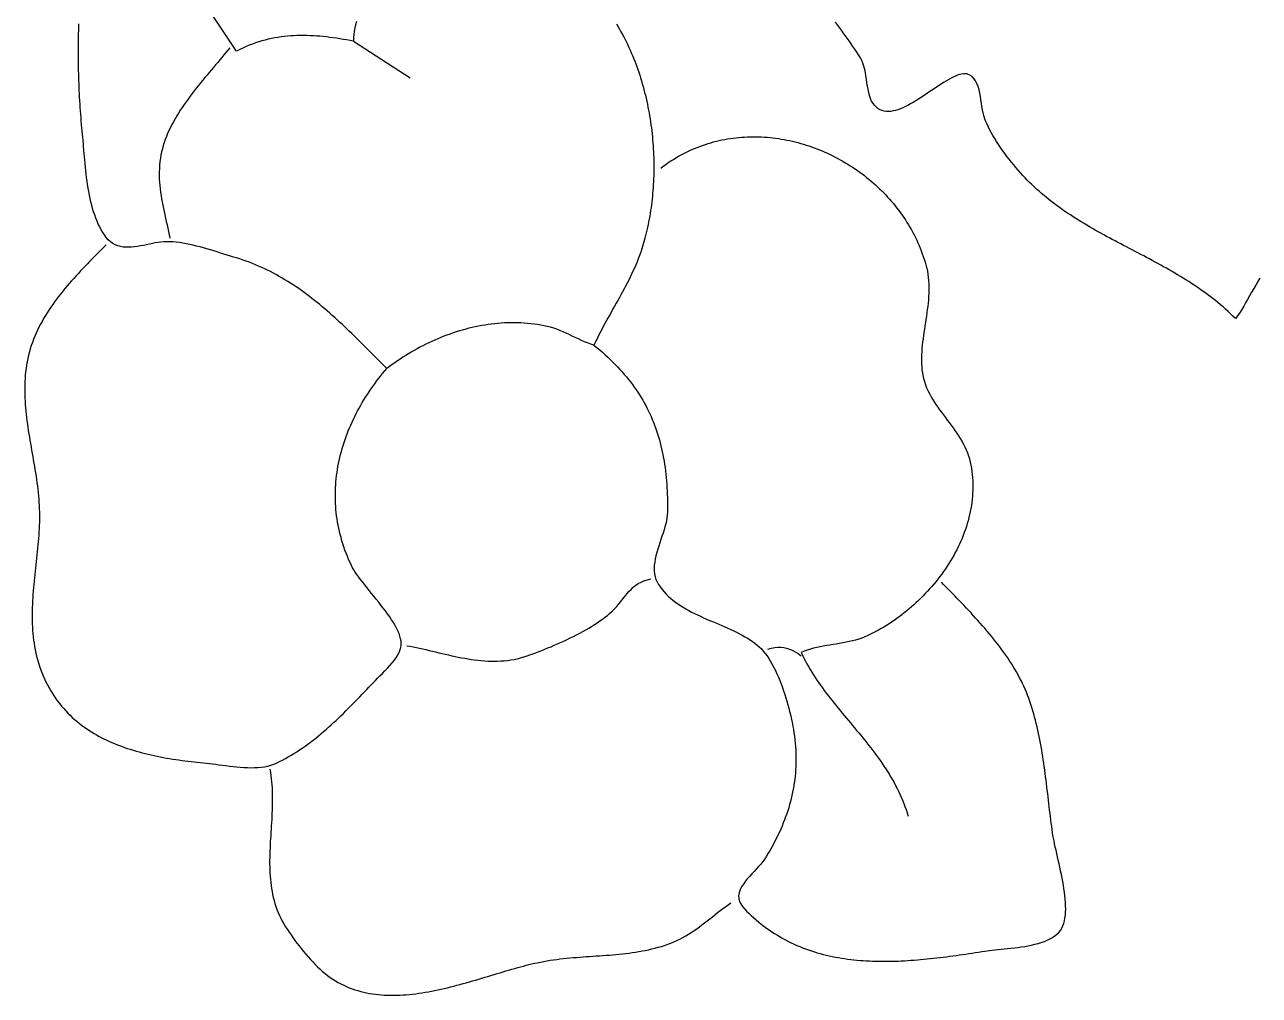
# Model space of a CAD drawing. Header units: millimetres. Extents: x 38 to 1209, y 36 to 1580.
# Drawn here: x 37.6 to 407.1, y 36.3 to 326.9 of the extents above; entities that cross this region are included whole.
import ezdxf

# ---------------------------------------------------------------- set-up
doc = ezdxf.new("R2010")
doc.units = ezdxf.units.MM
doc.layers.add('0_0_0', color=3, linetype='Continuous')

msp = doc.modelspace()

# ---------------------------------------------------------------- linework, layer by layer
at = {"layer": '0_0_0'}
for points in [[(136.9214, 327.8494), (136.6571, 326.9204), (136.4348, 325.9739), (136.2562, 325.0093), (136.1231, 324.0258), (136.0371, 323.0229), (136, 322), (134.9799, 322.1887), (133.9641, 322.3692), (132.9524, 322.5408), (131.9448, 322.703), (130.9409, 322.855), (129.9408, 322.9963), (128.9443, 323.1261), (127.9513, 323.2438), (126.9615, 323.3488), (125.975, 323.4403), (124.9915, 323.5179), (124.0109, 323.5808), (123.0331, 323.6283), (122.0579, 323.6599), (121.0853, 323.6748), (120.115, 323.6725), (119.1469, 323.6522), (118.181, 323.6134), (117.217, 323.5554), (116.2549, 323.4775), (115.2944, 323.379), (114.3355, 323.2595), (113.3781, 323.1181), (112.4219, 322.9542), (111.4669, 322.7672), (110.513, 322.5565), (109.5599, 322.3214), (108.6076, 322.0612), (107.6559, 321.7753), (106.7046, 321.463), (105.7538, 321.1238), (104.8031, 320.7569), (103.8525, 320.3617), (102.9019, 319.9376), (101.9511, 319.4839), (101, 319), (77, 355)], [(214.7625, 327.0395), (215.2105, 326.2969), (215.6491, 325.5469), (216.0782, 324.7896), (216.4979, 324.0253), (216.9082, 323.2541), (217.3091, 322.4761), (217.7007, 321.6917), (218.0829, 320.901), (218.4557, 320.104), (218.8193, 319.3012), (219.1735, 318.4925), (219.5185, 317.6782), (219.8542, 316.8585), (220.1806, 316.0335), (220.4978, 315.2035), (220.8058, 314.3686), (221.1045, 313.529), (221.3941, 312.6848), (221.6745, 311.8364), (221.9458, 310.9838), (222.2079, 310.1272), (222.4609, 309.2668), (222.7048, 308.4028), (222.9396, 307.5353), (223.1653, 306.6647), (223.3819, 305.7909), (223.5896, 304.9143), (223.7882, 304.0349), (223.9777, 303.1531), (224.1583, 302.2689), (224.33, 301.3825), (224.4926, 300.4942), (224.6463, 299.604), (224.7911, 298.7123), (224.927, 297.8191), (225.054, 296.9246), (225.1721, 296.0291), (225.2814, 295.1327), (225.3818, 294.2356), (225.4733, 293.338), (225.5561, 292.44), (225.6301, 291.5419), (225.6953, 290.6438), (225.7517, 289.7458), (225.7994, 288.8483), (225.8383, 287.9513), (225.8685, 287.0551), (225.8901, 286.1598), (225.9029, 285.2656), (225.9071, 284.3727), (225.9027, 283.4812), (225.8896, 282.5914), (225.8679, 281.7035), (225.8376, 280.8176), (225.7987, 279.9338), (225.7512, 279.0525), (225.6952, 278.1737), (225.6307, 277.2976), (225.5576, 276.4245), (225.4761, 275.5544), (225.386, 274.6877), (225.2875, 273.8244), (225.1806, 272.9648), (225.0652, 272.109), (224.9414, 271.2572), (224.8091, 270.4096), (224.6685, 269.5664), (224.5196, 268.7277), (224.3622, 267.8938), (224.1966, 267.0648), (224.0226, 266.2409), (223.8403, 265.4223), (223.6497, 264.6091), (223.4509, 263.8016), (223.2438, 263), (222.9497, 261.93), (222.6398, 260.8812), (222.3146, 259.8525), (221.9749, 258.8428), (221.6214, 257.851), (221.2548, 256.876), (220.8757, 255.9167), (220.4848, 254.972), (220.0829, 254.0409), (219.6706, 253.1221), (219.2485, 252.2147), (218.8175, 251.3176), (218.3781, 250.4296), (217.9311, 249.5497), (217.4772, 248.6768), (217.017, 247.8097), (216.5512, 246.9475), (216.0806, 246.0889), (215.6057, 245.2329), (215.1274, 244.3784), (214.6462, 243.5244), (214.1629, 242.6697), (213.6782, 241.8132), (213.1927, 240.9538), (212.7072, 240.0905), (212.2223, 239.2222), (211.7387, 238.3477), (211.2571, 237.466), (210.7782, 236.576), (210.3027, 235.6766), (209.8312, 234.7666), (209.3646, 233.8451), (208.9033, 232.9108), (208.4482, 231.9628), (208, 231), (207.04, 231.301), (206.0933, 231.6421), (205.1579, 232.0165), (204.2314, 232.4173), (203.3116, 232.8377), (202.3964, 233.2708), (201.4835, 233.7097), (200.5707, 234.1476), (199.6559, 234.5777), (198.7368, 234.993), (197.8112, 235.3869), (196.8769, 235.7523), (195.9318, 236.0824), (194.9735, 236.3704), (194, 236.6095), (193.0195, 236.8105), (192.0378, 236.9902), (191.0551, 237.1488), (190.0716, 237.2866), (189.0876, 237.4037), (188.1032, 237.5004), (187.1187, 237.5769), (186.1342, 237.6335), (185.1499, 237.6705), (184.1661, 237.6879), (183.183, 237.6862), (182.2007, 237.6655), (181.2195, 237.6261), (180.2396, 237.5681), (179.2612, 237.4919), (178.2845, 237.3977), (177.3097, 237.2856), (176.337, 237.1561), (175.3667, 237.0092), (174.3988, 236.8452), (173.4337, 236.6644), (172.4716, 236.467), (171.5126, 236.2532), (170.5569, 236.0233), (169.6048, 235.7775), (168.6565, 235.516), (167.7121, 235.2391), (166.7719, 234.9471), (165.8362, 234.6401), (164.905, 234.3183), (163.9786, 233.9822), (163.0572, 233.6318), (162.141, 233.2673), (161.2303, 232.8892), (160.3252, 232.4975), (159.4259, 232.0925), (158.5327, 231.6745), (157.6457, 231.2437), (156.7652, 230.8003), (155.8913, 230.3446), (155.0243, 229.8767), (154.1644, 229.397), (153.3118, 228.9057), (152.4666, 228.403), (151.6292, 227.8892), (150.7996, 227.3644), (149.9782, 226.829), (149.1651, 226.2831), (148.3605, 225.727), (147.5646, 225.161), (146.7777, 224.5852), (146, 224), (145.3037, 224.6972), (144.6073, 225.3963), (143.9107, 226.0968), (143.2137, 226.7984), (142.516, 227.5008), (141.8176, 228.2037), (141.1182, 228.9068), (140.4176, 229.6097), (139.7157, 230.312), (139.0124, 231.0136), (138.3073, 231.714), (137.6004, 232.413), (136.8915, 233.1101), (136.1803, 233.8052), (135.4668, 234.4978), (134.7507, 235.1876), (134.0319, 235.8744), (133.3101, 236.5577), (132.5853, 237.2373), (131.8572, 237.9128), (131.1256, 238.584), (130.3904, 239.2504), (129.6515, 239.9118), (128.9085, 240.5678), (128.1614, 241.2182), (127.41, 241.8625), (126.654, 242.5005), (125.8934, 243.1318), (125.1279, 243.7562), (124.3573, 244.3733), (123.5815, 244.9827), (122.8004, 245.5842), (122.0137, 246.1774), (121.2212, 246.7619), (120.4228, 247.3376), (119.6183, 247.904), (118.8075, 248.4608), (117.9902, 249.0078), (117.1663, 249.5445), (116.3356, 250.0706), (115.498, 250.5859), (114.6531, 251.09), (113.8009, 251.5826), (112.9412, 252.0633), (112.0738, 252.5318), (111.1985, 252.9879), (110.3152, 253.4311), (109.4236, 253.8612), (108.5236, 254.2778), (107.6151, 254.6807), (106.6977, 255.0694), (105.7715, 255.4437), (104.8361, 255.8032), (103.8915, 256.1476), (102.9373, 256.4766), (101.9735, 256.7898), (101, 257.0871), (100.0841, 257.3619), (99.1469, 257.6501), (98.1902, 257.9489), (97.2163, 258.2555), (96.227, 258.5672), (95.2246, 258.8811), (94.211, 259.1944), (93.1883, 259.5044), (92.1586, 259.8082), (91.1238, 260.1031), (90.0862, 260.3863), (89.0476, 260.655), (88.0102, 260.9063), (86.9761, 261.1376), (85.9472, 261.3459), (84.9257, 261.5286), (83.9135, 261.6828), (82.9128, 261.8058), (81.9256, 261.8946), (80.954, 261.9467), (80, 261.9591), (79.1977, 261.9263), (78.373, 261.8475), (77.5291, 261.7309), (76.669, 261.5847), (75.7958, 261.4171), (74.9128, 261.2362), (74.0231, 261.0503), (73.1297, 260.8675), (72.2358, 260.696), (71.3445, 260.5441), (70.459, 260.42), (69.5824, 260.3317), (68.7178, 260.2876), (67.8684, 260.2958), (67.0373, 260.3645), (66.2276, 260.502), (65.4424, 260.7163), (64.6849, 261.0157), (63.9583, 261.4084), (63.2655, 261.9026), (62.6099, 262.5065), (61.9945, 263.2283), (61.4599, 263.9711), (60.9569, 264.7465), (60.4843, 265.5528), (60.0409, 266.388), (59.6255, 267.2505), (59.2372, 268.1382), (58.8747, 269.0495), (58.537, 269.9824), (58.2228, 270.9352), (57.9311, 271.906), (57.6608, 272.893), (57.4106, 273.8943), (57.1796, 274.9082), (56.9665, 275.9327), (56.7703, 276.9662), (56.5897, 278.0066), (56.4238, 279.0523), (56.2713, 280.1014), (56.1311, 281.152), (56.0021, 282.2024), (55.8831, 283.2507), (55.7732, 284.295), (55.671, 285.3335), (55.5755, 286.3645), (55.4856, 287.3861), (55.4001, 288.3964), (55.3179, 289.3936), (55.2379, 290.3759), (55.1589, 291.3415), (55.0798, 292.2885), (54.9996, 293.2152), (54.917, 294.1196), (54.831, 295), (54.7291, 296.0263), (54.6323, 297.0509), (54.5405, 298.0737), (54.4535, 299.0947), (54.3715, 300.1141), (54.2943, 301.1318), (54.2219, 302.1479), (54.1542, 303.1625), (54.0912, 304.1755), (54.0328, 305.1871), (53.9791, 306.1972), (53.9298, 307.206), (53.8851, 308.2135), (53.8448, 309.2196), (53.8089, 310.2245), (53.7773, 311.2283), (53.75, 312.2308), (53.727, 313.2323), (53.7082, 314.2326), (53.6935, 315.232), (53.683, 316.2304), (53.6764, 317.2278), (53.6739, 318.2244), (53.6754, 319.2201), (53.6807, 320.215), (53.6899, 321.2091), (53.703, 322.2026), (53.7198, 323.1953), (53.7403, 324.1875), (53.7644, 325.179), (53.7922, 326.1701), (53.8235, 327.1606)], [(407.3541, 251.0117), (406.7328, 250.025), (406.1072, 248.9872), (405.4811, 247.9152), (404.8581, 246.8256), (404.2419, 245.7353), (403.6363, 244.6611), (403.0448, 243.6196), (402.4711, 242.6278), (401.919, 241.7023), (401.3922, 240.86), (400.8943, 240.1177), (400.429, 239.4921), (400, 239), (399.2739, 239.7134), (398.5409, 240.4129), (397.8012, 241.099), (397.0548, 241.7719), (396.302, 242.4321), (395.543, 243.0799), (394.778, 243.7156), (394.0072, 244.3398), (393.2307, 244.9527), (392.4488, 245.5546), (391.6615, 246.1461), (390.8693, 246.7274), (390.0721, 247.2989), (389.2702, 247.861), (388.4639, 248.414), (387.6532, 248.9584), (386.8384, 249.4945), (386.0197, 250.0227), (385.1972, 250.5433), (384.3711, 251.0567), (383.5417, 251.5633), (382.7091, 252.0634), (381.8736, 252.5575), (381.0352, 253.0459), (380.1942, 253.5289), (379.3508, 254.007), (378.5052, 254.4805), (377.6575, 254.9498), (376.808, 255.4153), (375.9569, 255.8773), (375.1042, 256.3361), (374.2503, 256.7923), (373.3953, 257.2461), (372.5394, 257.6978), (371.6828, 258.148), (370.8257, 258.5969), (369.9682, 259.045), (369.1106, 259.4925), (368.2531, 259.9399), (367.3957, 260.3876), (366.5389, 260.8359), (365.6826, 261.2851), (364.8271, 261.7357), (363.9727, 262.188), (363.1194, 262.6424), (362.2675, 263.0993), (361.4172, 263.559), (360.5686, 264.0219), (359.722, 264.4884), (358.8776, 264.9589), (358.0354, 265.4336), (357.1958, 265.9131), (356.3588, 266.3976), (355.5248, 266.8876), (354.6939, 267.3833), (353.8662, 267.8853), (353.042, 268.3938), (352.2214, 268.9092), (351.4047, 269.4319), (350.5921, 269.9622), (349.7836, 270.5006), (348.9796, 271.0474), (348.1802, 271.603), (347.3856, 272.1677), (346.5959, 272.7419), (345.8114, 273.3261), (345.0323, 273.9205), (344.2588, 274.5255), (343.491, 275.1415), (342.7291, 275.7689), (341.9733, 276.408), (341.2239, 277.0593), (340.481, 277.723), (339.7447, 278.3996), (339.0154, 279.0895), (338.3682, 279.721), (337.7085, 280.3857), (337.0389, 281.0813), (336.3615, 281.8056), (335.6789, 282.5565), (334.9933, 283.3319), (334.3072, 284.1295), (333.623, 284.9472), (332.9431, 285.7828), (332.2697, 286.6343), (331.6054, 287.4993), (330.9525, 288.3758), (330.3134, 289.2616), (329.6905, 290.1545), (329.0861, 291.0524), (328.5026, 291.9531), (327.9425, 292.8544), (327.4081, 293.7542), (326.9017, 294.6503), (326.4259, 295.5406), (325.9829, 296.4229), (325.5751, 297.2949), (325.205, 298.1547), (324.875, 299), (324.6426, 299.74), (324.4486, 300.5684), (324.2821, 301.4687), (324.1322, 302.4242), (323.9881, 303.4186), (323.839, 304.4352), (323.6741, 305.4576), (323.4825, 306.4693), (323.2535, 307.4537), (322.9762, 308.3944), (322.6398, 309.2747), (322.2335, 310.0784), (321.7464, 310.7887), (321.1678, 311.3892), (320.4868, 311.8634), (320.0498, 312.0563), (319.5814, 312.1741), (319.0831, 312.2208), (318.5564, 312.2006), (318.0028, 312.1176), (317.4236, 311.976), (316.8205, 311.7799), (316.1948, 311.5334), (315.548, 311.2407), (314.8816, 310.9058), (314.1972, 310.533), (313.496, 310.1263), (312.7797, 309.69), (312.0497, 309.228), (311.3075, 308.7446), (310.5545, 308.2439), (309.7922, 307.7301), (309.0221, 307.2072), (308.2456, 306.6794), (307.4643, 306.1508), (306.6796, 305.6256), (305.893, 305.1078), (305.1059, 304.6017), (304.3198, 304.1114), (303.5362, 303.641), (302.7566, 303.1946), (301.9825, 302.7764), (301.2152, 302.3904), (300.4563, 302.0409), (299.7073, 301.732), (298.9696, 301.4677), (298.2447, 301.2523), (297.5341, 301.0899), (296.8392, 300.9846), (296.1616, 300.9405), (295.5026, 300.9617), (294.8638, 301.0525), (294.2467, 301.2169), (293.6526, 301.4591), (293.0832, 301.7831), (292.5397, 302.1933), (292.0239, 302.6936), (291.5148, 303.3427), (291.0915, 304.0722), (290.7423, 304.8716), (290.4559, 305.731), (290.2207, 306.6399), (290.0253, 307.5884), (289.8583, 308.566), (289.7081, 309.5628), (289.5633, 310.5684), (289.4124, 311.5727), (289.2439, 312.5655), (289.0464, 313.5366), (288.8084, 314.4758), (288.5185, 315.3729), (288.1651, 316.2177), (287.7368, 317), (287.1918, 317.858), (286.6399, 318.7085), (286.0817, 319.552), (285.5177, 320.3889), (284.9484, 321.2198), (284.3744, 322.0451), (283.7963, 322.8654), (283.2145, 323.681), (282.6296, 324.4924), (282.0422, 325.3002), (281.4528, 326.1049), (280.8619, 326.9068), (280.2701, 327.7066)], [(136, 322), (153, 311)], [(99, 320), (98.4241, 319.2908), (97.8356, 318.5755), (97.2356, 317.854), (96.6255, 317.1265), (96.0064, 316.3928), (95.3795, 315.653), (94.7462, 314.9071), (94.1075, 314.1552), (93.4648, 313.3972), (92.8192, 312.6332), (92.172, 311.8632), (91.5245, 311.0872), (90.8777, 310.3053), (90.2331, 309.5174), (89.5917, 308.7235), (88.9548, 307.9238), (88.3237, 307.1181), (87.6995, 306.3066), (87.0836, 305.4892), (86.477, 304.6659), (85.8811, 303.8368), (85.2971, 303.0019), (84.7262, 302.1612), (84.1696, 301.3148), (83.6286, 300.4625), (83.1043, 299.6046), (82.598, 298.7409), (82.111, 297.8715), (81.6444, 296.9964), (81.1995, 296.1156), (80.7776, 295.2292), (80.3797, 294.3371), (80.0072, 293.4395), (79.6613, 292.5362), (79.3432, 291.6274), (79.0542, 290.7129), (78.7954, 289.793), (78.5681, 288.8675), (78.3735, 287.9365), (78.2129, 287), (78.0676, 285.9227), (77.9615, 284.861), (77.8922, 283.8138), (77.8576, 282.7798), (77.8555, 281.7577), (77.8835, 280.7465), (77.9395, 279.7448), (78.0211, 278.7515), (78.1263, 277.7653), (78.2527, 276.785), (78.3981, 275.8094), (78.5602, 274.8372), (78.7369, 273.8674), (78.9259, 272.8985), (79.1249, 271.9295), (79.3318, 270.9592), (79.5442, 269.9862), (79.76, 269.0093), (79.9769, 268.0275), (80.1927, 267.0393), (80.4052, 266.0438), (80.612, 265.0395), (80.811, 264.0253), (81, 263)], [(228, 284), (228.7411, 284.558), (229.4886, 285.0978), (230.2421, 285.6195), (231.0016, 286.1232), (231.7669, 286.6091), (232.5376, 287.0771), (233.3138, 287.5275), (234.0951, 287.9603), (234.8813, 288.3756), (235.6724, 288.7735), (236.468, 289.1541), (237.268, 289.5176), (238.0723, 289.864), (238.8805, 290.1935), (239.6926, 290.506), (240.5083, 290.8018), (241.3275, 291.081), (242.15, 291.3435), (242.9755, 291.5897), (243.8039, 291.8194), (244.635, 292.0329), (245.4686, 292.2303), (246.3045, 292.4116), (247.1425, 292.577), (247.9824, 292.7265), (248.8241, 292.8603), (249.6673, 292.9784), (250.5119, 293.081), (251.3577, 293.1682), (252.2044, 293.24), (253.0519, 293.2966), (253.9001, 293.3381), (254.7486, 293.3645), (255.5973, 293.376), (256.4461, 293.3727), (257.2947, 293.3547), (258.143, 293.3221), (258.9907, 293.2749), (259.8377, 293.2133), (260.6838, 293.1375), (261.5287, 293.0474), (262.3723, 292.9432), (263.2145, 292.825), (264.055, 292.6929), (264.8936, 292.547), (265.7301, 292.3874), (266.5644, 292.2142), (267.3962, 292.0275), (268.2254, 291.8275), (269.0518, 291.6141), (269.8751, 291.3875), (270.6953, 291.1479), (271.512, 290.8953), (272.3252, 290.6298), (273.1346, 290.3516), (273.94, 290.0606), (274.7413, 289.7571), (275.5382, 289.4411), (276.3306, 289.1128), (277.1183, 288.7722), (277.901, 288.4194), (278.6787, 288.0546), (279.451, 287.6778), (280.2179, 287.2891), (280.9791, 286.8887), (281.7344, 286.4766), (282.4836, 286.053), (283.2266, 285.618), (283.9632, 285.1716), (284.6932, 284.7139), (285.4163, 284.2452), (286.1324, 283.7653), (286.8413, 283.2746), (287.5429, 282.773), (288.2368, 282.2607), (288.923, 281.7377), (289.6012, 281.2043), (290.2713, 280.6604), (290.933, 280.1061), (291.5862, 279.5417), (292.2307, 278.9671), (292.8663, 278.3826), (293.4928, 277.7881), (294.11, 277.1838), (294.7177, 276.5698), (295.3157, 275.9461), (295.9039, 275.313), (296.482, 274.6705), (297.0499, 274.0187), (297.6074, 273.3577), (298.1542, 272.6876), (298.6902, 272.0085), (299.2152, 271.3205), (299.7291, 270.6237), (300.2315, 269.9182), (300.7224, 269.2041), (301.2015, 268.4816), (301.6687, 267.7507), (302.1237, 267.0115), (302.5664, 266.2641), (302.9965, 265.5087), (303.414, 264.7453), (303.8185, 263.974), (304.21, 263.195), (304.5881, 262.4083), (304.9528, 261.614), (305.3039, 260.8123), (305.6411, 260.0032), (305.9642, 259.1869), (306.2731, 258.3634), (306.5676, 257.5328), (306.8474, 256.6954), (307.1125, 255.851), (307.3626, 255), (307.6017, 254.0768), (307.7988, 253.1465), (307.9563, 252.2098), (308.0766, 251.267), (308.162, 250.3188), (308.215, 249.3655), (308.238, 248.4079), (308.2334, 247.4462), (308.2036, 246.4811), (308.1509, 245.5131), (308.0779, 244.5427), (307.9869, 243.5704), (307.8803, 242.5967), (307.7604, 241.6221), (307.6298, 240.6472), (307.4909, 239.6724), (307.3459, 238.6983), (307.1974, 237.7253), (307.0477, 236.7541), (306.8992, 235.7851), (306.7543, 234.8188), (306.6155, 233.8557), (306.4852, 232.8964), (306.3657, 231.9413), (306.2594, 230.991), (306.1688, 230.046), (306.0963, 229.1069), (306.0442, 228.174), (306.015, 227.2479), (306.0111, 226.3292), (306.0348, 225.4184), (306.0886, 224.5159), (306.1749, 223.6223), (306.2961, 222.7381), (306.4546, 221.8638), (306.6528, 221), (306.9173, 220.0636), (307.2256, 219.1496), (307.5745, 218.2563), (307.9606, 217.382), (308.381, 216.525), (308.8322, 215.6839), (309.3112, 214.8569), (309.8147, 214.0425), (310.3395, 213.2389), (310.8824, 212.4446), (311.4402, 211.658), (312.0097, 210.8774), (312.5877, 210.1011), (313.1711, 209.3277), (313.7565, 208.5553), (314.3408, 207.7825), (314.9207, 207.0076), (315.4932, 206.2289), (316.0549, 205.4448), (316.6027, 204.6537), (317.1333, 203.854), (317.6437, 203.0441), (318.1304, 202.2222), (318.5905, 201.3869), (319.0205, 200.5364), (319.4174, 199.6691), (319.778, 198.7835), (320.099, 197.8778), (320.3772, 196.9505), (320.6095, 196), (320.7984, 195.0637), (320.9607, 194.1275), (321.0966, 193.1915), (321.2065, 192.256), (321.2909, 191.3211), (321.35, 190.3872), (321.3842, 189.4545), (321.3938, 188.5232), (321.3794, 187.5936), (321.3411, 186.666), (321.2793, 185.7404), (321.1945, 184.8173), (321.087, 183.8968), (320.9572, 182.9792), (320.8053, 182.0648), (320.6318, 181.1537), (320.4371, 180.2462), (320.2215, 179.3426), (319.9853, 178.4431), (319.7289, 177.5479), (319.4528, 176.6573), (319.1572, 175.7715), (318.8425, 174.8908), (318.509, 174.0154), (318.1572, 173.1456), (317.7874, 172.2816), (317.4, 171.4235), (316.9953, 170.5718), (316.5737, 169.7266), (316.1355, 168.8882), (315.6811, 168.0567), (315.2109, 167.2326), (314.7253, 166.4159), (314.2245, 165.6069), (313.709, 164.8059), (313.1791, 164.0132), (312.6353, 163.2289), (312.0777, 162.4533), (311.5069, 161.6866), (310.9231, 160.9291), (310.3268, 160.1811), (309.7183, 159.4428), (309.0979, 158.7143), (308.4661, 157.996), (307.8231, 157.2881), (307.1694, 156.5909), (306.5053, 155.9045), (305.8312, 155.2293), (305.1474, 154.5655), (304.4543, 153.9132), (303.7523, 153.2728), (303.0416, 152.6445), (302.3228, 152.0286), (301.5961, 151.4252), (300.862, 150.8347), (300.1207, 150.2572), (299.3726, 149.693), (298.6181, 149.1424), (297.8576, 148.6055), (297.0914, 148.0828), (296.3199, 147.5742), (295.5434, 147.0803), (294.7624, 146.601), (293.9771, 146.1368), (293.188, 145.6878), (292.3953, 145.2543), (291.5995, 144.8366), (290.8009, 144.4348), (290, 144.0493), (289.0966, 143.651), (288.1801, 143.2966), (287.2519, 142.9818), (286.3132, 142.7021), (285.3653, 142.4529), (284.4095, 142.2299), (283.4471, 142.0287), (282.4793, 141.8447), (281.5076, 141.6735), (280.533, 141.5107), (279.557, 141.3518), (278.5809, 141.1924), (277.6058, 141.0281), (276.6332, 140.8543), (275.6642, 140.6666), (274.7002, 140.4606), (273.7425, 140.2318), (272.7923, 139.9758), (271.851, 139.6881), (270.9197, 139.3643), (270, 139), (270.4123, 138.1324), (270.8398, 137.2747), (271.2819, 136.4265), (271.7381, 135.5874), (272.2077, 134.7569), (272.6901, 133.9348), (273.1849, 133.1206), (273.6913, 132.3139), (274.2089, 131.5143), (274.7369, 130.7214), (275.275, 129.9349), (275.8224, 129.1543), (276.3786, 128.3793), (276.943, 127.6094), (277.515, 126.8443), (278.0941, 126.0836), (278.6796, 125.3268), (279.271, 124.5736), (279.8677, 123.8237), (280.4692, 123.0765), (281.0747, 122.3317), (281.6838, 121.5889), (282.2959, 120.8478), (282.9103, 120.1078), (283.5265, 119.3687), (284.144, 118.6301), (284.7621, 117.8915), (285.3803, 117.1525), (285.9979, 116.4128), (286.6144, 115.672), (287.2292, 114.9296), (287.8418, 114.1854), (288.4515, 113.4388), (289.0578, 112.6895), (289.66, 111.9371), (290.2576, 111.1812), (290.8501, 110.4215), (291.4368, 109.6574), (292.0171, 108.8887), (292.5905, 108.1149), (293.1564, 107.3357), (293.7142, 106.5506), (294.2633, 105.7593), (294.8032, 104.9613), (295.3332, 104.1564), (295.8528, 103.3439), (296.3614, 102.5237), (296.8584, 101.6953), (297.3432, 100.8583), (297.8153, 100.0122), (298.274, 99.1568), (298.7189, 98.2916), (299.1492, 97.4163), (299.5644, 96.5303), (299.964, 95.6334), (300.3473, 94.7252), (300.7139, 93.8052), (301.0629, 92.8731), (301.3941, 91.9284), (301.7066, 90.9709), (302, 90)], [(62, 261), (61.3107, 260.3094), (60.6178, 259.6157), (59.9219, 258.9187), (59.2239, 258.2181), (58.5244, 257.5138), (57.8243, 256.8055), (57.1242, 256.0931), (56.4249, 255.3763), (55.7272, 254.655), (55.0319, 253.929), (54.3396, 253.198), (53.6512, 252.4618), (52.9674, 251.7204), (52.2889, 250.9734), (51.6165, 250.2206), (50.9509, 249.4619), (50.293, 248.6971), (49.6434, 247.9259), (49.0029, 247.1483), (48.3723, 246.3638), (47.7523, 245.5725), (47.1437, 244.774), (46.5471, 243.9682), (45.9635, 243.1548), (45.3935, 242.3337), (44.8378, 241.5047), (44.2973, 240.6676), (43.7727, 239.8221), (43.2647, 238.9682), (42.7741, 238.1054), (42.3017, 237.2338), (41.8481, 236.3531), (41.4143, 235.463), (41.0008, 234.5634), (40.6084, 233.6541), (40.238, 232.7348), (39.8902, 231.8055), (39.5659, 230.8658), (39.2657, 229.9156), (38.9904, 228.9547), (38.7408, 227.9829), (38.5177, 227), (38.3206, 226.01), (38.1492, 225.0213), (38.0025, 224.0336), (37.8795, 223.0471), (37.7793, 222.0616), (37.7011, 221.0771), (37.6438, 220.0936), (37.6066, 219.1109), (37.5886, 218.1291), (37.5888, 217.1481), (37.6063, 216.1678), (37.6402, 215.1883), (37.6895, 214.2094), (37.7534, 213.2311), (37.8309, 212.2534), (37.9211, 211.2761), (38.0231, 210.2994), (38.136, 209.323), (38.2588, 208.3471), (38.3906, 207.3714), (38.5305, 206.396), (38.6776, 205.4209), (38.8309, 204.4459), (38.9896, 203.471), (39.1527, 202.4962), (39.3192, 201.5215), (39.4884, 200.5467), (39.6592, 199.5719), (39.8307, 198.5969), (40.002, 197.6218), (40.1722, 196.6465), (40.3404, 195.6709), (40.5056, 194.695), (40.6669, 193.7188), (40.8235, 192.7421), (40.9743, 191.765), (41.1184, 190.7874), (41.2551, 189.8093), (41.3832, 188.8306), (41.5019, 187.8512), (41.6103, 186.8711), (41.7075, 185.8903), (41.7924, 184.9087), (41.8643, 183.9263), (41.9222, 182.943), (41.9652, 181.9587), (41.9923, 180.9735), (42.0026, 179.9873), (41.9953, 179), (41.9726, 178.022), (41.9381, 177.0434), (41.8926, 176.0641), (41.837, 175.0843), (41.7721, 174.1038), (41.699, 173.1229), (41.6184, 172.1415), (41.5314, 171.1596), (41.4387, 170.1774), (41.3414, 169.1949), (41.2403, 168.212), (41.1364, 167.2289), (41.0304, 166.2456), (40.9234, 165.2621), (40.8162, 164.2785), (40.7098, 163.2948), (40.605, 162.3111), (40.5028, 161.3274), (40.404, 160.3438), (40.3095, 159.3602), (40.2204, 158.3768), (40.1374, 157.3936), (40.0614, 156.4106), (39.9935, 155.4278), (39.9344, 154.4454), (39.8851, 153.4634), (39.8465, 152.4817), (39.8194, 151.5005), (39.8049, 150.5198), (39.8038, 149.5396), (39.8169, 148.56), (39.8453, 147.581), (39.8898, 146.6026), (39.9513, 145.625), (40.0307, 144.6481), (40.129, 143.672), (40.2469, 142.6968), (40.3855, 141.7224), (40.5457, 140.749), (40.7282, 139.7765), (40.9342, 138.8051), (41.1643, 137.8346), (41.4197, 136.8653), (41.701, 135.8972), (42.0094, 134.9302), (42.3456, 133.9644), (42.7106, 133), (43.1066, 132.0313), (43.5219, 131.0866), (43.9561, 130.1654), (44.4088, 129.2675), (44.8797, 128.3925), (45.3685, 127.5401), (45.8747, 126.7099), (46.398, 125.9018), (46.9381, 125.1152), (47.4946, 124.35), (48.0672, 123.6058), (48.6554, 122.8823), (49.2589, 122.1791), (49.8775, 121.496), (50.5106, 120.8326), (51.158, 120.1886), (51.8193, 119.5637), (52.4942, 118.9575), (53.1822, 118.3698), (53.883, 117.8003), (54.5964, 117.2485), (55.3218, 116.7142), (56.059, 116.1971), (56.8076, 115.6968), (57.5673, 115.2131), (58.3376, 114.7455), (59.1183, 114.2939), (59.9089, 113.8578), (60.7092, 113.4369), (61.5187, 113.031), (62.3371, 112.6397), (63.164, 112.2627), (63.9992, 111.8997), (64.8421, 111.5503), (65.6926, 111.2142), (66.5501, 110.8912), (67.4144, 110.5808), (68.2851, 110.2828), (69.1619, 109.9969), (70.0443, 109.7227), (70.9321, 109.4599), (71.8248, 109.2082), (72.7222, 108.9672), (73.6238, 108.7368), (74.5293, 108.5164), (75.4384, 108.3059), (76.3506, 108.1049), (77.2657, 107.913), (78.1832, 107.73), (79.1028, 107.5555), (80.0243, 107.3893), (80.9471, 107.2309), (81.8709, 107.0801), (82.7955, 106.9366), (83.7203, 106.8), (84.6452, 106.67), (85.5696, 106.5464), (86.4933, 106.4287), (87.4159, 106.3166), (88.3371, 106.2099), (89.2564, 106.1083), (90.1736, 106.0113), (91.0882, 105.9187), (92, 105.8302), (92.8958, 105.7369), (93.8276, 105.6266), (94.7913, 105.5036), (95.7829, 105.3719), (96.7983, 105.2359), (97.8335, 105.0996), (98.8846, 104.9673), (99.9473, 104.8431), (101.0178, 104.7312), (102.0921, 104.6358), (103.1659, 104.5611), (104.2355, 104.5113), (105.2966, 104.4906), (106.3453, 104.503), (107.3775, 104.553), (108.3893, 104.6445), (109.3766, 104.7818), (110.3353, 104.969), (111.2615, 105.2105), (112.151, 105.5102), (113, 105.8726), (113.8839, 106.3058), (114.7601, 106.7571), (115.6285, 107.2261), (116.4894, 107.712), (117.3427, 108.2142), (118.1886, 108.7322), (119.0273, 109.2654), (119.8587, 109.8131), (120.6831, 110.3747), (121.5005, 110.9497), (122.3109, 111.5373), (123.1146, 112.1371), (123.9116, 112.7484), (124.7021, 113.3706), (125.486, 114.0031), (126.2636, 114.6453), (127.0349, 115.2966), (127.8, 115.9563), (128.5591, 116.624), (129.3122, 117.2989), (130.0594, 117.9805), (130.8009, 118.6681), (131.5367, 119.3612), (132.267, 120.0591), (132.9918, 120.7613), (133.7112, 121.4671), (134.4254, 122.1759), (135.1345, 122.8872), (135.8385, 123.6003), (136.5375, 124.3146), (137.2318, 125.0295), (137.9212, 125.7444), (138.6061, 126.4587), (139.2864, 127.1718), (139.9623, 127.8831), (140.6339, 128.5919), (141.3012, 129.2977), (141.9645, 130), (142.558, 130.6124), (143.2144, 131.2679), (143.9178, 131.9622), (144.6526, 132.6913), (145.4029, 133.4511), (146.1528, 134.2376), (146.8868, 135.0466), (147.5889, 135.8742), (148.2433, 136.7162), (148.8343, 137.5685), (149.3461, 138.4271), (149.7629, 139.288), (150.0689, 140.1469), (150.2484, 141), (150.2896, 141.6722), (150.245, 142.374), (150.12, 143.1029), (149.9197, 143.8569), (149.6493, 144.6338), (149.3141, 145.4312), (148.9193, 146.247), (148.4701, 147.0791), (147.9717, 147.925), (147.4294, 148.7828), (146.8483, 149.6501), (146.2338, 150.5247), (145.5911, 151.4045), (144.9252, 152.2871), (144.2416, 153.1705), (143.5454, 154.0523), (142.8418, 154.9304), (142.1361, 155.8026), (141.4334, 156.6666), (140.7391, 157.5202), (140.0583, 158.3613), (139.3962, 159.1876), (138.7581, 159.9969), (138.1493, 160.7869), (137.5748, 161.5556), (137.04, 162.3006), (136.5501, 163.0197), (136.1103, 163.7108), (135.7259, 164.3716), (135.402, 165), (134.9714, 165.9248), (134.562, 166.851), (134.1736, 167.7786), (133.8062, 168.7073), (133.4595, 169.6371), (133.1333, 170.5678), (132.8276, 171.4993), (132.5422, 172.4315), (132.2769, 173.3642), (132.0315, 174.2973), (131.806, 175.2306), (131.6001, 176.1642), (131.4137, 177.0977), (131.2467, 178.0312), (131.0988, 178.9644), (130.9699, 179.8972), (130.86, 180.8296), (130.7687, 181.7613), (130.696, 182.6923), (130.6418, 183.6225), (130.6058, 184.5516), (130.5878, 185.4796), (130.5879, 186.4064), (130.6057, 187.3317), (130.6411, 188.2556), (130.6941, 189.1778), (130.7643, 190.0982), (130.8518, 191.0168), (130.9562, 191.9333), (131.0775, 192.8477), (131.2155, 193.7598), (131.3701, 194.6695), (131.541, 195.5767), (131.7282, 196.4812), (131.9315, 197.3829), (132.1507, 198.2817), (132.3856, 199.1774), (132.6362, 200.07), (132.9023, 200.9593), (133.1836, 201.8452), (133.4802, 202.7274), (133.7917, 203.6061), (134.118, 204.4809), (134.4591, 205.3517), (134.8146, 206.2185), (135.1846, 207.0811), (135.5687, 207.9394), (135.967, 208.7932), (136.3791, 209.6424), (136.805, 210.487), (137.2446, 211.3267), (137.6975, 212.1614), (138.1638, 212.991), (138.6431, 213.8155), (139.1355, 214.6345), (139.6407, 215.4481), (140.1586, 216.2561), (140.6889, 217.0584), (141.2317, 217.8548), (141.7866, 218.6453), (142.3536, 219.4296), (142.9325, 220.2077), (143.5231, 220.9794), (144.1253, 221.7446), (144.739, 222.5032), (145.3639, 223.255), (146, 224)], [(208, 231), (208.8646, 230.2858), (209.7089, 229.5691), (210.5329, 228.8497), (211.3369, 228.1276), (212.121, 227.4026), (212.8854, 226.6745), (213.6303, 225.9431), (214.3558, 225.2084), (215.0622, 224.4702), (215.7497, 223.7284), (216.4183, 222.9828), (217.0684, 222.2332), (217.7, 221.4795), (218.3134, 220.7216), (218.9087, 219.9594), (219.4861, 219.1926), (220.0459, 218.4212), (220.5881, 217.6449), (221.113, 216.8638), (221.6207, 216.0775), (222.1115, 215.286), (222.5855, 214.4891), (223.0428, 213.6866), (223.4837, 212.8786), (223.9084, 212.0647), (224.3171, 211.2448), (224.7098, 210.4188), (225.0868, 209.5866), (225.4483, 208.748), (225.7945, 207.9029), (226.1255, 207.0511), (226.4416, 206.1924), (226.7428, 205.3268), (227.0294, 204.4541), (227.3016, 203.5741), (227.5596, 202.6868), (227.8034, 201.7918), (228.0334, 200.8892), (228.2497, 199.9788), (228.4525, 199.0603), (228.6419, 198.1338), (228.8181, 197.199), (228.9814, 196.2558), (229.1319, 195.304), (229.2697, 194.3435), (229.3951, 193.3742), (229.5083, 192.3959), (229.6094, 191.4084), (229.6986, 190.4117), (229.776, 189.4056), (229.842, 188.3899), (229.8966, 187.3644), (229.94, 186.3292), (229.9725, 185.2839), (229.9941, 184.2285), (230.0051, 183.1628), (230.0057, 182.0867), (229.9961, 181), (229.9516, 180.1661), (229.8456, 179.3062), (229.6855, 178.423), (229.479, 177.5193), (229.2339, 176.5977), (228.9575, 175.6611), (228.6577, 174.7121), (228.3421, 173.7535), (228.0181, 172.7881), (227.6936, 171.8186), (227.3761, 170.8478), (227.0732, 169.8783), (226.7926, 168.9129), (226.5419, 167.9544), (226.3288, 167.0055), (226.1607, 166.069), (226.0455, 165.1476), (225.9907, 164.244), (226.0039, 163.3609), (226.0927, 162.5012), (226.2649, 161.6676), (226.5279, 160.8627), (226.8896, 160.0895), (227.3527, 159.2977), (227.8566, 158.54), (228.3993, 157.8148), (228.9788, 157.1206), (229.5933, 156.456), (230.2407, 155.8192), (230.9192, 155.209), (231.6269, 154.6238), (232.3618, 154.062), (233.1221, 153.5222), (233.9057, 153.0029), (234.7108, 152.5025), (235.5354, 152.0195), (236.3776, 151.5526), (237.2355, 151.1), (238.1071, 150.6604), (238.9906, 150.2321), (239.884, 149.8139), (240.7854, 149.404), (241.6929, 149.001), (242.6045, 148.6034), (243.5183, 148.2097), (244.4324, 147.8184), (245.3449, 147.428), (246.2538, 147.037), (247.1572, 146.6438), (248.0532, 146.247), (248.9399, 145.8451), (249.8154, 145.4365), (250.6776, 145.0197), (251.5248, 144.5933), (252.3549, 144.1557), (253.1661, 143.7055), (253.9563, 143.241), (254.7238, 142.7609), (255.4666, 142.2636), (256.1827, 141.7476), (256.8703, 141.2114), (257.4897, 140.6696), (258.0928, 140.0676), (258.6793, 139.4091), (259.2493, 138.698), (259.8025, 137.9383), (260.3389, 137.1339), (260.8584, 136.2886), (261.3609, 135.4063), (261.8462, 134.491), (262.3143, 133.5465), (262.7651, 132.5767), (263.1984, 131.5856), (263.6141, 130.577), (264.0123, 129.5548), (264.3926, 128.5229), (264.7551, 127.4853), (265.0996, 126.4457), (265.4261, 125.4082), (265.7344, 124.3765), (266.0244, 123.3546), (266.2961, 122.3465), (266.5493, 121.3559), (266.7838, 120.3868), (266.9997, 119.4431), (267.1968, 118.5286), (267.375, 117.6474), (267.5342, 116.8032), (267.6743, 116), (267.8414, 114.9416), (267.9879, 113.892), (268.114, 112.8509), (268.2197, 111.8181), (268.3053, 110.7932), (268.3708, 109.7761), (268.4164, 108.7665), (268.4422, 107.7641), (268.4484, 106.7686), (268.435, 105.78), (268.4023, 104.7977), (268.3504, 103.8218), (268.2794, 102.8518), (268.1894, 101.8875), (268.0807, 100.9287), (267.9532, 99.9751), (267.8072, 99.0265), (267.6428, 98.0826), (267.4601, 97.1431), (267.2594, 96.2079), (267.0406, 95.2766), (266.8039, 94.3491), (266.5496, 93.425), (266.2776, 92.5041), (265.9883, 91.5861), (265.6816, 90.6709), (265.3577, 89.7581), (265.0169, 88.8475), (264.6591, 87.9389), (264.2846, 87.0319), (263.8934, 86.1264), (263.4858, 85.222), (263.0618, 84.3186), (262.6217, 83.4159), (262.1654, 82.5137), (261.6933, 81.6116), (261.2053, 80.7094), (260.7017, 79.8069), (260.1826, 78.9038), (259.6481, 78), (259.1198, 77.185), (258.5383, 76.3979), (257.9145, 75.633), (257.2592, 74.8849), (256.5835, 74.1481), (255.8982, 73.417), (255.2143, 72.6863), (254.5427, 71.9503), (253.8943, 71.2036), (253.28, 70.4408), (252.7109, 69.6562), (252.1977, 68.8444), (251.7515, 68), (251.4099, 67.0532), (251.2885, 66.153), (251.3603, 65.2964), (251.5985, 64.4806), (251.9763, 63.7029), (252.4668, 62.9604), (253.0433, 62.2502), (253.6788, 61.5695), (254.3467, 60.9155), (255.02, 60.2854), (255.7768, 59.5968), (256.5405, 58.9296), (257.311, 58.2835), (258.088, 57.6582), (258.8716, 57.0534), (259.6616, 56.4688), (260.4578, 55.9041), (261.2602, 55.3592), (262.0687, 54.8337), (262.8831, 54.3273), (263.7033, 53.8398), (264.5292, 53.3708), (265.3607, 52.9202), (266.1977, 52.4876), (267.0401, 52.0728), (267.8877, 51.6755), (268.7405, 51.2954), (269.5983, 50.9322), (270.461, 50.5857), (271.3285, 50.2556), (272.2006, 49.9415), (273.0774, 49.6434), (273.9586, 49.3608), (274.8441, 49.0934), (275.7339, 48.8411), (276.6278, 48.6036), (277.5257, 48.3804), (278.4274, 48.1715), (279.333, 47.9765), (280.2422, 47.7952), (281.1549, 47.6272), (282.0711, 47.4722), (282.9906, 47.3301), (283.9133, 47.2006), (284.839, 47.0833), (285.7678, 46.978), (286.6994, 46.8844), (287.6337, 46.8022), (288.5707, 46.7313), (289.5102, 46.6712), (290.4521, 46.6217), (291.3963, 46.5825), (292.3427, 46.5535), (293.2911, 46.5342), (294.2415, 46.5244), (295.1937, 46.5239), (296.1477, 46.5323), (297.1032, 46.5494), (298.0602, 46.5749), (299.0186, 46.6086), (299.9783, 46.6502), (300.9391, 46.6993), (301.901, 46.7557), (302.8638, 46.8192), (303.8273, 46.8895), (304.7916, 46.9662), (305.7565, 47.0492), (306.7218, 47.1381), (307.6875, 47.2326), (308.6534, 47.3326), (309.6194, 47.4377), (310.5855, 47.5476), (311.5514, 47.6621), (312.5172, 47.7808), (313.4826, 47.9036), (314.4475, 48.0301), (315.4119, 48.1601), (316.3756, 48.2933), (317.3386, 48.4294), (318.3006, 48.5681), (319.2616, 48.7092), (320.2215, 48.8524), (321.1801, 48.9974), (322.1374, 49.144), (323.0932, 49.2918), (324.0474, 49.4406), (325, 49.5902), (325.675, 49.6875), (326.4117, 49.7789), (327.2044, 49.8663), (328.0472, 49.9521), (328.9344, 50.0382), (329.8604, 50.127), (330.8192, 50.2206), (331.8053, 50.321), (332.8127, 50.4306), (333.8359, 50.5513), (334.869, 50.6855), (335.9063, 50.8352), (336.942, 51.0026), (337.9704, 51.19), (338.9858, 51.3993), (339.9823, 51.6328), (340.9543, 51.8927), (341.896, 52.1811), (342.8017, 52.5001), (343.6655, 52.852), (344.4818, 53.2389), (345.2448, 53.6629), (345.9488, 54.1262), (346.588, 54.631), (347.1566, 55.1794), (347.649, 55.7736), (348.0593, 56.4157), (348.3819, 57.108), (348.632, 57.8479), (348.832, 58.6329), (348.9847, 59.4597), (349.0928, 60.3251), (349.159, 61.2259), (349.186, 62.1588), (349.1766, 63.1205), (349.1334, 64.1078), (349.0593, 65.1174), (348.957, 66.1462), (348.8291, 67.1907), (348.6784, 68.2479), (348.5076, 69.3145), (348.3195, 70.3871), (348.1168, 71.4626), (347.9022, 72.5377), (347.6784, 73.6092), (347.4481, 74.6738), (347.2142, 75.7282), (346.9793, 76.7692), (346.7461, 77.7936), (346.5174, 78.7981), (346.2959, 79.7795), (346.0843, 80.7345), (345.8854, 81.6598), (345.7018, 82.5523), (345.5364, 83.4087), (345.3918, 84.2256), (345.2708, 85), (345.1354, 85.9564), (345.004, 86.9184), (344.8759, 87.8856), (344.7509, 88.8577), (344.6283, 89.8343), (344.5079, 90.8152), (344.3891, 91.7999), (344.2714, 92.7882), (344.1545, 93.7798), (344.0379, 94.7743), (343.9211, 95.7713), (343.8037, 96.7707), (343.6853, 97.772), (343.5653, 98.7749), (343.4434, 99.7791), (343.3191, 100.7843), (343.1919, 101.7901), (343.0615, 102.7962), (342.9273, 103.8024), (342.7889, 104.8082), (342.6458, 105.8133), (342.4977, 106.8174), (342.3441, 107.8203), (342.1844, 108.8214), (342.0183, 109.8207), (341.8454, 110.8176), (341.6651, 111.8119), (341.477, 112.8033), (341.2807, 113.7915), (341.0758, 114.776), (340.8617, 115.7566), (340.638, 116.733), (340.4043, 117.7048), (340.1602, 118.6717), (339.9051, 119.6334), (339.6387, 120.5895), (339.3605, 121.5398), (339.07, 122.4839), (338.7668, 123.4214), (338.4505, 124.3521), (338.1206, 125.2756), (337.7766, 126.1917), (337.4181, 127.0999), (337.0447, 128), (336.6661, 128.8632), (336.2664, 129.724), (335.8463, 130.582), (335.4066, 131.4373), (334.9478, 132.2896), (334.4709, 133.1389), (333.9765, 133.985), (333.4653, 134.8279), (332.9381, 135.6673), (332.3957, 136.5033), (331.8386, 137.3355), (331.2678, 138.164), (330.6839, 138.9886), (330.0877, 139.8092), (329.4798, 140.6257), (328.861, 141.4378), (328.2321, 142.2456), (327.5938, 143.0489), (326.9468, 143.8476), (326.2919, 144.6415), (325.6297, 145.4305), (324.961, 146.2146), (324.2866, 146.9935), (323.6072, 147.7672), (322.9235, 148.5355), (322.2363, 149.2984), (321.5462, 150.0556), (320.854, 150.8071), (320.1605, 151.5528), (319.4664, 152.2925), (318.7724, 153.0261), (318.0792, 153.7535), (317.3877, 154.4745), (316.6984, 155.1891), (316.0122, 155.8971), (315.3297, 156.5984), (314.6518, 157.2928), (313.9792, 157.9803), (313.3125, 158.6608), (312.6525, 159.334), (312, 160)], [(152, 141), (152.9438, 140.8308), (153.8904, 140.6491), (154.8397, 140.4561), (155.7917, 140.2535), (156.7461, 140.0427), (157.7029, 139.8253), (158.662, 139.6027), (159.6233, 139.3764), (160.5867, 139.1479), (161.5521, 138.9188), (162.5194, 138.6906), (163.4885, 138.4646), (164.4592, 138.2426), (165.4315, 138.0258), (166.4054, 137.8159), (167.3806, 137.6143), (168.3571, 137.4226), (169.3347, 137.2422), (170.3135, 137.0747), (171.2932, 136.9215), (172.2738, 136.7841), (173.2552, 136.6641), (174.2372, 136.563), (175.2198, 136.4822), (176.2029, 136.4232), (177.1864, 136.3876), (178.1701, 136.3768), (179.154, 136.3924), (180.138, 136.4358), (181.1219, 136.5086), (182.1057, 136.6122), (183.0893, 136.7482), (184.0725, 136.918), (185.0553, 137.1232), (186.0375, 137.3653), (187.0191, 137.6457), (188, 137.966), (188.8314, 138.2586), (189.6852, 138.5668), (190.5594, 138.8902), (191.4516, 139.2282), (192.3598, 139.5805), (193.2818, 139.9466), (194.2154, 140.3262), (195.1585, 140.7187), (196.1088, 141.1238), (197.0643, 141.541), (198.0228, 141.9699), (198.9821, 142.41), (199.94, 142.8611), (200.8944, 143.3225), (201.8431, 143.7939), (202.784, 144.2749), (203.7148, 144.7651), (204.6335, 145.2639), (205.5379, 145.771), (206.4257, 146.286), (207.2949, 146.8084), (208.1433, 147.3378), (208.9687, 147.8738), (209.7689, 148.4159), (210.5418, 148.9637), (211.2853, 149.5168), (211.9971, 150.0748), (212.6751, 150.6373), (213.4319, 151.325), (214.1389, 152.0414), (214.805, 152.7787), (215.4397, 153.5292), (216.0519, 154.2853), (216.651, 155.0393), (217.2461, 155.7835), (217.8465, 156.5103), (218.4612, 157.2119), (219.0995, 157.8808), (219.7705, 158.5092), (220.4836, 159.0894), (221.2478, 159.6138), (222.0723, 160.0748), (222.9664, 160.4645), (223.9392, 160.7755), (225, 161)], [(260, 140), (261.0966, 140.278), (262.1142, 140.464), (263.0666, 140.5581), (263.9677, 140.5603), (264.8313, 140.4704), (265.6712, 140.2886), (266.5012, 140.0148), (267.3353, 139.649), (268.1872, 139.1913), (269.0708, 138.6416), (270, 138)], [(111, 104), (111.157, 103.0768), (111.2918, 102.1506), (111.4055, 101.2216), (111.4995, 100.29), (111.5748, 99.3559), (111.6326, 98.4195), (111.6743, 97.481), (111.7009, 96.5406), (111.7136, 95.5985), (111.7138, 94.6548), (111.7025, 93.7097), (111.681, 92.7634), (111.6505, 91.8161), (111.6121, 90.868), (111.5672, 89.9192), (111.5168, 88.9699), (111.4622, 88.0203), (111.4045, 87.0706), (111.3451, 86.121), (111.285, 85.1716), (111.2255, 84.2227), (111.1678, 83.2744), (111.1131, 82.3268), (111.0626, 81.3802), (111.0174, 80.4347), (110.9789, 79.4906), (110.9481, 78.548), (110.9264, 77.6071), (110.9148, 76.668), (110.9146, 75.731), (110.927, 74.7962), (110.9532, 73.8638), (110.9944, 72.9341), (111.0518, 72.007), (111.1266, 71.083), (111.22, 70.162), (111.3332, 69.2444), (111.4674, 68.3303), (111.6237, 67.4198), (111.8035, 66.5132), (112.0079, 65.6106), (112.2381, 64.7123), (112.4954, 63.8183), (112.7808, 62.9289), (113.0956, 62.0442), (113.441, 61.1645), (113.8183, 60.2899), (114.2285, 59.4206), (114.673, 58.5568), (115.1529, 57.6986), (115.6693, 56.8463), (116.2237, 56), (116.7581, 55.2208), (117.3135, 54.4257), (117.8886, 53.618), (118.4828, 52.801), (119.0949, 51.978), (119.7242, 51.1524), (120.3697, 50.3275), (121.0304, 49.5067), (121.7054, 48.6933), (122.3938, 47.8907), (123.0946, 47.1022), (123.8071, 46.3311), (124.5301, 45.5808), (125.2628, 44.8547), (126.0043, 44.156), (126.7536, 43.4881), (127.5098, 42.8544), (128.272, 42.2582), (129.0393, 41.7029), (129.8307, 41.1728), (130.631, 40.6742), (131.4398, 40.2065), (132.2569, 39.769), (133.082, 39.3611), (133.9149, 38.9822), (134.7553, 38.6316), (135.603, 38.3088), (136.4577, 38.013), (137.3192, 37.7437), (138.1872, 37.5002), (139.0614, 37.2819), (139.9417, 37.0882), (140.8277, 36.9185), (141.7192, 36.7721), (142.6159, 36.6483), (143.5176, 36.5467), (144.4241, 36.4665), (145.3351, 36.4071), (146.2502, 36.3679), (147.1694, 36.3482), (148.0923, 36.3475), (149.0186, 36.3651), (149.9482, 36.4004), (150.8807, 36.4527), (151.816, 36.5214), (152.7537, 36.606), (153.6936, 36.7057), (154.6354, 36.8199), (155.579, 36.9481), (156.524, 37.0896), (157.4701, 37.2437), (158.4173, 37.4099), (159.3651, 37.5874), (160.3133, 37.7758), (161.2617, 37.9743), (162.21, 38.1823), (163.158, 38.3992), (164.1055, 38.6244), (165.052, 38.8572), (165.9975, 39.0971), (166.9417, 39.3433), (167.8842, 39.5953), (168.8249, 39.8525), (169.7635, 40.1141), (170.6998, 40.3796), (171.6334, 40.6484), (172.5642, 40.9198), (173.4918, 41.1932), (174.4161, 41.468), (175.3367, 41.7435), (176.2535, 42.0191), (177.1662, 42.2942), (178.0744, 42.5682), (178.9781, 42.8404), (179.8768, 43.1102), (180.7704, 43.3771), (181.6586, 43.6402), (182.5411, 43.8991), (183.4177, 44.1531), (184.2882, 44.4015), (185.1523, 44.6438), (186.0097, 44.8793), (186.8602, 45.1074), (187.7035, 45.3275), (188.5394, 45.5389), (189.3676, 45.741), (190.1879, 45.9332), (191, 46.1149), (191.9682, 46.3174), (192.9387, 46.5039), (193.9114, 46.6755), (194.8862, 46.833), (195.8628, 46.9776), (196.8411, 47.1102), (197.821, 47.2317), (198.8023, 47.3433), (199.7848, 47.4459), (200.7685, 47.5405), (201.7532, 47.628), (202.7386, 47.7096), (203.7248, 47.7862), (204.7114, 47.8587), (205.6985, 47.9283), (206.6857, 47.9958), (207.673, 48.0623), (208.6603, 48.1288), (209.6473, 48.1963), (210.6339, 48.2658), (211.62, 48.3383), (212.6054, 48.4147), (213.59, 48.4961), (214.5736, 48.5835), (215.5561, 48.6779), (216.5373, 48.7803), (217.517, 48.8916), (218.4952, 49.0129), (219.4717, 49.1451), (220.4463, 49.2893), (221.4188, 49.4465), (222.3892, 49.6177), (223.3573, 49.8038), (224.3228, 50.0059), (225.2858, 50.2249), (226.246, 50.4619), (227.2032, 50.7179), (228.1574, 50.9938), (229.1083, 51.2907), (230.0559, 51.6095), (231, 51.9513), (231.9331, 52.323), (232.8442, 52.7275), (233.7349, 53.1625), (234.6069, 53.6255), (235.4618, 54.114), (236.3013, 54.6258), (237.1271, 55.1583), (237.9408, 55.7092), (238.7442, 56.276), (239.5388, 56.8564), (240.3264, 57.4479), (241.1085, 58.0481), (241.8869, 58.6547), (242.6633, 59.2651), (243.4393, 59.8771), (244.2165, 60.4881), (244.9967, 61.0958), (245.7815, 61.6977), (246.5725, 62.2915), (247.3715, 62.8748), (248.1801, 63.445), (249, 64)]]:
    msp.add_lwpolyline(points, dxfattribs=at)

doc.saveas('drawing.dxf')
